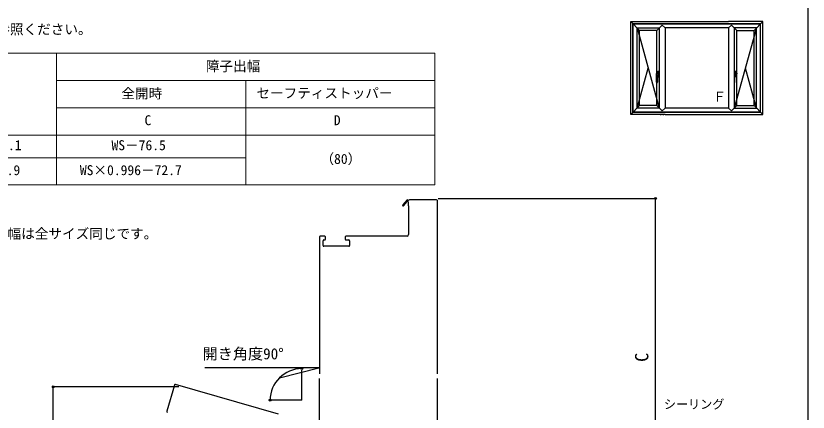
# Model space of a CAD drawing. Units: millimetres, scale not verified. Extents: x -525 to 525, y -783 to 778.
# Drawn here: x 1 to 525, y -300 to -38 of the extents above; entities that cross this region are included whole.
import ezdxf
from ezdxf.enums import TextEntityAlignment as Align

# ---------------------------------------------------------------- set-up
doc = ezdxf.new("R2010")
doc.units = ezdxf.units.MM
doc.header["$LTSCALE"] = 4
doc.linetypes.add('DOUBLE_CHAIN2', pattern=[12.8, 9, -1, 0.6, -0.6, 0.6, -1])
doc.layers.add('0-1_TABLE1', color=7, linetype='Continuous', lineweight=18)
for name, color, linetype in [('0-2_USER1', 3, 'Continuous'), ('0-5_YKK_12', 2, 'Continuous'), ('0-7_YKK_A1', 4, 'Continuous'), ('0-8_YKK_D', 6, 'Continuous'), ('0-9_YKK_ZWAK', 7, 'Continuous')]:
    doc.layers.add(name, color=color, linetype=linetype)
doc.styles.add('ＭＳ ゴシック', font='')
doc.styles.get('ＭＳ ゴシック').set_extended_font_data('MS Gothic')

msp = doc.modelspace()

# ---------------------------------------------------------------- linework, layer by layer
at = {"layer": '0-1_TABLE1'}
for p, q in [((-251.833, -62.344), (278.167, -62.344)), ((28.167, -62.344), (28.167, -149.344)), ((278.167, -62.344), (278.167, -149.344)), ((28.167, -80.344), (278.167, -80.344)), ((153.167, -80.344), (153.167, -149.344)), ((28.167, -98.344), (278.167, -98.344)), ((-251.833, -116.344), (278.167, -116.344)), ((-251.833, -131.344), (153.167, -131.344)), ((-251.833, -149.344), (278.167, -149.344))]:
    msp.add_line(p, q, dxfattribs=at)
at = {"layer": '0-5_YKK_12'}
for p, q in [((257.605, -163.059), (259.916, -160.339)), ((279.4, -159.2), (261.4, -159.2)), ((279.9, -274.199), (279.9, -159.7)), ((205.4, -183.2), (202.4, -183.2)), ((259.9, -183.2), (219.4, -183.2)), ((201.9, -183.7), (201.9, -274.199)), ((204.3, -189.4), (204.3, -186.2)), ((204.8, -185.7), (205.4, -185.7)), ((205.9, -185.2), (205.9, -183.7)), ((218.9, -183.7), (218.9, -185.2)), ((219.4, -185.7), (221.4, -185.7)), ((221.9, -186.2), (221.9, -189.4)), ((221.4, -189.9), (204.8, -189.9)), ((190.289, -291.666), (190.289, -271.666)), ((201.9, -368.698), (201.9, -277.199)), ((279.9, -392.698), (279.9, -277.199)), ((106.056, -281.586), (101.086, -298.886)), ((174.78, -300.81), (106.675, -281.244)), ((190.289, -291.666), (170.289, -291.666))]:
    msp.add_line(p, q, dxfattribs=at)
for points in [[(260.9, -159.7), (259.9, -159.123), (256.995, -162.541)], [(260.294, -160.274), (260.6, -160.451), (260.6, -163.2), (260.9, -163.2), (260.9, -182.2)]]:
    msp.add_lwpolyline(points, dxfattribs=at)
for centre, radius, start, end in [((260.078, -160.149), 0.25, 330, 229.64297), ((261.4, -159.7), 0.5, 90, 180), ((279.4, -159.7), 0.5, 0, 90), ((257.3, -162.8), 0.4, 139.64297, 319.64297), ((202.4, -183.7), 0.5, 90, 180), ((205.4, -183.7), 0.5, 0, 90), ((219.4, -183.7), 0.5, 90, 180), ((259.9, -182.2), 1, 270, 0), ((204.8, -186.2), 0.5, 90, 180), ((205.4, -185.2), 0.5, 270, 0), ((219.4, -185.2), 0.5, 180, 270), ((221.4, -186.2), 0.5, 0, 90), ((204.8, -189.4), 0.5, 180, 270), ((221.4, -189.4), 0.5, 270, 0), ((106.537, -281.724), 0.5, 73.9704, 163.9704), ((101.567, -299.024), 0.5, 163.9704, 253.9704)]:
    msp.add_arc(centre, radius, start, end, dxfattribs=at)
at = {"layer": '0-7_YKK_A1'}
for p, q in [((407.701, -41.4), (413.501, -47.2)), ((430.451, -41.4), (472.251, -41.4)), ((495.001, -41.4), (489.201, -47.2)), ((409.101, -101.3), (409.101, -42.8)), ((493.401, -43), (409.301, -43)), ((409.301, -101.1), (409.301, -43)), ((411.901, -45.6), (426.551, -98.5)), ((413.501, -45.6), (426.551, -45.6)), ((428.478, -43.672), (424.951, -47.2)), ((430.406, -45.6), (428.478, -43.672)), ((472.251, -45.6), (430.451, -45.6)), ((430.451, -45.645), (430.451, -98.455)), ((472.251, -45.645), (472.251, -98.455)), ((472.296, -45.6), (474.223, -43.672)), ((474.223, -43.672), (477.751, -47.2)), ((489.201, -45.6), (476.151, -45.6)), ((490.801, -45.6), (476.151, -98.5)), ((493.401, -101.1), (493.401, -42.8)), ((413.501, -96.9), (413.501, -47.2)), ((424.951, -47.2), (413.501, -47.2)), ((424.901, -96.9), (424.901, -47.2)), ((477.751, -75.535), (477.751, -47.2)), ((477.751, -47.2), (489.201, -47.2)), ((489.201, -96.9), (489.201, -47.2)), ((411.901, -98.5), (419.226, -72.05)), ((490.801, -98.5), (483.476, -72.05)), ((424.761, -81.5), (424.761, -75.64)), ((425.001, -75.528), (425.001, -74.35)), ((425.001, -75.125), (426.356, -75.125)), ((426.401, -75.125), (425.025, -75.125)), ((425.046, -75.125), (425.046, -74.396)), ((425.051, -74.3), (426.351, -74.3)), ((425.501, -74.346), (425.096, -74.346)), ((426.401, -76.975), (425.361, -76.975)), ((425.361, -76.999), (425.361, -81.5)), ((425.501, -77.754), (425.361, -77.754)), ((425.361, -77.8), (426.351, -77.8)), ((425.403, -75.5), (425.701, -75.5)), ((425.501, -74.352), (425.501, -74.346)), ((425.501, -74.352), (425.901, -74.352)), ((425.538, -77.201), (425.57, -77.201)), ((425.538, -77.201), (425.582, -77.277)), ((425.538, -77.52), (425.863, -77.52)), ((425.549, -77.372), (425.549, -77.389)), ((425.549, -77.389), (425.593, -77.389)), ((425.57, -77.201), (425.598, -77.248)), ((425.698, -77.513), (425.58, -77.513)), ((425.582, -77.317), (425.582, -77.277)), ((425.582, -77.317), (425.614, -77.317)), ((425.588, -77.456), (425.588, -77.46)), ((425.593, -77.385), (425.593, -77.389)), ((425.596, -74.76), (425.596, -74.84)), ((425.625, -77.201), (425.598, -77.248)), ((425.602, -77.474), (425.652, -77.474)), ((425.641, -77.371), (425.608, -77.371)), ((425.658, -77.201), (425.614, -77.277)), ((425.614, -77.317), (425.614, -77.277)), ((425.625, -77.201), (425.658, -77.201)), ((425.64, -77.442), (425.64, -77.406)), ((425.652, -77.381), (425.652, -77.474)), ((425.658, -77.201), (425.688, -77.201)), ((425.658, -77.201), (425.658, -77.317)), ((425.658, -77.317), (425.688, -77.317)), ((425.688, -77.249), (425.721, -77.201)), ((425.688, -77.201), (425.688, -77.249)), ((425.688, -77.274), (425.688, -77.317)), ((425.688, -77.274), (425.721, -77.274)), ((425.698, -77.513), (425.698, -77.376)), ((425.718, -77.335), (425.825, -77.335)), ((425.718, -77.513), (425.718, -77.335)), ((425.718, -77.513), (425.764, -77.513)), ((425.721, -77.201), (425.756, -77.201)), ((425.756, -77.201), (425.723, -77.249)), ((425.731, -77.249), (425.723, -77.249)), ((425.723, -77.277), (425.723, -77.317)), ((425.764, -77.513), (425.764, -77.373)), ((425.81, -77.373), (425.764, -77.373)), ((425.766, -77.201), (425.796, -77.201)), ((425.766, -77.201), (425.766, -77.317)), ((425.766, -77.317), (425.796, -77.317)), ((425.775, -77.428), (425.775, -77.467)), ((425.81, -77.428), (425.775, -77.428)), ((425.825, -77.467), (425.775, -77.467)), ((425.796, -77.201), (425.796, -77.249)), ((425.796, -77.249), (425.828, -77.201)), ((425.796, -77.274), (425.796, -77.317)), ((425.796, -77.274), (425.829, -77.274)), ((425.806, -74.76), (425.806, -74.84)), ((425.828, -77.201), (425.863, -77.201)), ((425.863, -77.201), (425.831, -77.249)), ((425.839, -77.249), (425.831, -77.249)), ((425.831, -77.277), (425.831, -77.317)), ((425.831, -77.317), (425.86, -77.317)), ((425.86, -77.317), (425.86, -77.27)), ((425.863, -77.52), (425.863, -77.195)), ((425.901, -74.352), (425.901, -74.346)), ((426.306, -74.346), (425.901, -74.346)), ((425.901, -77.748), (425.901, -77.754)), ((426.306, -77.754), (425.901, -77.754)), ((426.356, -75.125), (426.356, -74.396)), ((426.401, -74.35), (426.401, -77.75)), ((476.301, -74.35), (476.301, -77.75)), ((476.301, -75.125), (477.677, -75.125)), ((476.301, -76.975), (477.34, -76.975)), ((476.346, -75.125), (476.346, -74.396)), ((477.701, -75.125), (476.346, -75.125)), ((477.651, -74.3), (476.351, -74.3)), ((477.341, -77.8), (476.351, -77.8)), ((476.396, -74.346), (476.801, -74.346)), ((476.396, -77.754), (476.801, -77.754)), ((476.801, -74.352), (476.801, -74.346)), ((477.201, -74.352), (476.801, -74.352)), ((476.801, -77.748), (476.801, -77.754)), ((476.838, -77.52), (476.838, -77.195)), ((476.873, -77.201), (476.838, -77.201)), ((476.838, -77.201), (476.87, -77.249)), ((477.163, -77.52), (476.838, -77.52)), ((476.842, -77.317), (476.842, -77.27)), ((476.871, -77.317), (476.842, -77.317)), ((476.862, -77.249), (476.87, -77.249)), ((476.871, -77.277), (476.871, -77.317)), ((476.905, -77.249), (476.873, -77.201)), ((476.905, -77.274), (476.873, -77.274)), ((476.983, -77.335), (476.876, -77.335)), ((476.876, -77.467), (476.926, -77.467)), ((476.891, -77.373), (476.937, -77.373)), ((476.891, -77.428), (476.926, -77.428)), ((476.896, -74.76), (476.896, -74.84)), ((476.905, -77.201), (476.905, -77.249)), ((476.935, -77.201), (476.905, -77.201)), ((476.905, -77.274), (476.905, -77.317)), ((476.935, -77.317), (476.905, -77.317)), ((476.926, -77.428), (476.926, -77.467)), ((476.935, -77.201), (476.935, -77.317)), ((476.937, -77.513), (476.937, -77.373)), ((476.983, -77.513), (476.937, -77.513)), ((476.981, -77.201), (476.946, -77.201)), ((476.946, -77.201), (476.978, -77.249)), ((476.97, -77.249), (476.978, -77.249)), ((476.978, -77.277), (476.978, -77.317)), ((477.013, -77.249), (476.981, -77.201)), ((477.013, -77.274), (476.981, -77.274)), ((476.983, -77.513), (476.983, -77.335)), ((477.298, -75.5), (477.001, -75.5)), ((477.003, -77.513), (477.003, -77.376)), ((477.003, -77.513), (477.121, -77.513)), ((477.013, -77.201), (477.013, -77.249)), ((477.043, -77.201), (477.013, -77.201)), ((477.013, -77.274), (477.013, -77.317)), ((477.043, -77.317), (477.013, -77.317)), ((477.043, -77.201), (477.043, -77.317)), ((477.044, -77.201), (477.088, -77.277)), ((477.076, -77.201), (477.044, -77.201)), ((477.049, -77.381), (477.049, -77.474)), ((477.099, -77.474), (477.049, -77.474)), ((477.06, -77.371), (477.094, -77.371)), ((477.062, -77.442), (477.062, -77.406)), ((477.076, -77.201), (477.104, -77.248)), ((477.088, -77.317), (477.088, -77.277)), ((477.119, -77.317), (477.088, -77.317)), ((477.131, -77.201), (477.104, -77.248)), ((477.106, -74.76), (477.106, -74.84)), ((477.108, -77.385), (477.108, -77.389)), ((477.153, -77.389), (477.108, -77.389)), ((477.113, -77.456), (477.113, -77.46)), ((477.163, -77.201), (477.119, -77.277)), ((477.119, -77.317), (477.119, -77.277)), ((477.163, -77.201), (477.131, -77.201)), ((477.153, -77.372), (477.153, -77.389)), ((477.201, -74.352), (477.201, -74.346)), ((477.201, -74.346), (477.606, -74.346)), ((477.201, -77.754), (477.341, -77.754)), ((477.341, -76.999), (477.341, -81.5)), ((477.656, -75.125), (477.656, -74.396)), ((477.701, -75.528), (477.701, -74.35)), ((477.941, -81.5), (477.941, -75.64)), ((424.811, -81.55), (425.311, -81.55)), ((477.891, -81.55), (477.391, -81.55)), ((477.751, -96.9), (477.751, -81.55)), ((407.701, -102.7), (413.501, -96.9)), ((424.951, -96.9), (413.501, -96.9)), ((426.551, -98.5), (413.501, -98.5)), ((428.478, -100.428), (424.951, -96.9)), ((430.406, -98.5), (428.478, -100.428)), ((472.251, -98.5), (430.451, -98.5)), ((472.296, -98.5), (474.223, -100.428)), ((474.223, -100.428), (477.751, -96.9)), ((476.151, -98.5), (489.201, -98.5)), ((477.751, -96.9), (489.201, -96.9)), ((495.001, -102.7), (489.201, -96.9)), ((409.101, -101.3), (493.601, -101.3)), ((409.301, -101.1), (493.401, -101.1)), ((427.651, -103.2), (427.651, -102.7)), ((429.351, -103.2), (429.351, -102.7)), ((430.451, -102.7), (472.251, -102.7)), ((473.351, -103.2), (473.351, -102.7)), ((475.051, -103.2), (475.051, -102.7))]:
    msp.add_line(p, q, dxfattribs=at)
at = {"layer": '0-7_YKK_A1', "linetype": 'DOUBLE_CHAIN2'}
for p, q in [((425.278, -75.762), (425.301, -75.742)), ((425.565, -75.636), (425.477, -75.657)), ((425.656, -75.616), (425.565, -75.636)), ((477.046, -75.616), (477.136, -75.636)), ((477.136, -75.636), (477.225, -75.657)), ((477.424, -75.762), (477.4, -75.742)), ((425.361, -81.5), (424.761, -81.5)), ((477.341, -81.5), (477.941, -81.5))]:
    msp.add_line(p, q, dxfattribs=at)
at = {"layer": '0-7_YKK_A1'}
for points in [[(430.451, -102.7), (407.701, -102.7), (407.701, -41.4), (430.451, -41.4)], [(472.251, -102.7), (495.001, -102.7), (495.001, -41.4), (472.251, -41.4)], [(493.601, -101.3), (493.601, -42.8), (409.101, -42.8)], [(424.844, -75.558), (424.815, -75.57), (424.788, -75.587), (424.768, -75.611), (424.761, -75.642), (424.776, -75.689), (424.807, -75.728), (424.844, -75.762)], [(424.844, -75.558), (424.857, -75.554), (424.87, -75.55), (424.883, -75.547), (424.969, -75.533), (425.056, -75.522), (425.142, -75.514), (425.229, -75.508), (425.316, -75.503), (425.403, -75.5)], [(424.844, -75.762), (424.879, -75.785), (424.917, -75.801), (424.957, -75.813), (424.998, -75.821), (425.04, -75.824), (425.081, -75.824), (425.123, -75.821), (425.164, -75.813), (425.204, -75.801), (425.242, -75.785), (425.278, -75.762)], [(425.477, -75.657), (425.445, -75.666), (425.414, -75.677), (425.384, -75.689), (425.354, -75.704), (425.327, -75.721), (425.301, -75.742)], [(425.361, -76.975), (426.356, -76.975), (426.356, -77.704)], [(425.901, -77.748), (425.501, -77.748), (425.501, -77.754)], [(425.863, -77.195), (425.538, -77.195), (425.538, -77.52)], [(426.101, -75.586), (425.989, -75.583), (425.877, -75.588), (425.766, -75.599), (425.655, -75.616)], [(425.723, -77.317), (425.752, -77.317), (425.752, -77.27)], [(426.148, -76.463), (426.17, -76.325), (426.184, -76.185), (426.188, -76.045), (426.184, -75.905), (426.171, -75.765), (426.149, -75.627)], [(477.34, -76.975), (476.346, -76.975), (476.346, -77.704)], [(476.553, -76.463), (476.531, -76.325), (476.518, -76.185), (476.513, -76.045), (476.517, -75.905), (476.53, -75.765), (476.552, -75.627)], [(476.601, -75.586), (476.713, -75.583), (476.824, -75.588), (476.936, -75.599), (477.046, -75.616)], [(476.801, -77.748), (477.201, -77.748), (477.201, -77.754)], [(476.838, -77.195), (477.163, -77.195), (477.163, -77.52)], [(476.978, -77.317), (476.949, -77.317), (476.949, -77.27)], [(477.225, -75.657), (477.256, -75.666), (477.287, -75.677), (477.318, -75.689), (477.347, -75.704), (477.375, -75.721), (477.4, -75.742)], [(477.858, -75.558), (477.845, -75.554), (477.831, -75.55), (477.818, -75.547), (477.732, -75.533), (477.646, -75.522), (477.559, -75.514), (477.472, -75.508), (477.385, -75.503), (477.298, -75.5)], [(477.858, -75.762), (477.822, -75.785), (477.784, -75.801), (477.744, -75.813), (477.703, -75.821), (477.662, -75.824), (477.62, -75.824), (477.578, -75.821), (477.537, -75.813), (477.497, -75.801), (477.459, -75.785), (477.424, -75.762)], [(477.858, -75.558), (477.886, -75.57), (477.913, -75.587), (477.934, -75.611), (477.941, -75.642), (477.926, -75.689), (477.894, -75.728), (477.858, -75.762)]]:
    msp.add_lwpolyline(points, dxfattribs=at)
for points in [[(426.551, -98.5), (411.901, -98.5), (411.901, -45.6), (426.551, -45.6)], [(476.151, -98.5), (490.801, -98.5), (490.801, -45.6), (476.151, -45.6)]]:
    msp.add_lwpolyline(points, close=True, dxfattribs=at)
for centre in [(425.701, -74.8), (477.001, -74.8)]:
    msp.add_circle(centre, 0.22, dxfattribs=at)
for centre, radius, start, end in [((425.051, -74.35), 0.05, 90, 180), ((425.096, -74.396), 0.05, 90, 180), ((425.761, -76.999), 0.4, 92.28699, 180), ((425.615, -77.46), 0.0713, 153.38654, 215.68533), ((425.584, -77.372), 0.0356, 105.46601, 180), ((425.586, -77.446), 0.0392, 97.60411, 153.38654), ((425.58, -77.485), 0.0285, 215.68533, 270), ((425.624, -77.513), 0.183, 76.17284, 105.46601), ((425.611, -77.634), 0.229, 82.84733, 97.60411), ((425.602, -77.456), 0.0143, 100.87572, 180), ((425.602, -77.46), 0.0143, 180, 270), ((425.608, -77.385), 0.0143, 90, 180), ((425.701, -74.8), 0.113, 21.03947, 158.96053), ((425.701, -74.8), 0.113, 201.03947, 338.96053), ((425.62, -77.549), 0.109, 79.61114, 100.87572), ((425.641, -77.381), 0.0107, 0, 90), ((425.658, -77.376), 0.041, 0, 76.17284), ((425.701, -78.025), 2.525, 79.35071, 90), ((425.721, -77.277), 0.0023, 0, 90), ((425.731, -77.27), 0.0209, 0, 90), ((425.701, -74.075), 2.525, 270.80494, 280.64929), ((425.81, -77.385), 0.0125, 4.00063, 90), ((425.81, -77.415), 0.0125, 270, 356.44449), ((425.581, -77.401), 0.242, 356.44449, 4.00063), ((425.825, -77.374), 0.0392, 6.24013, 90), ((425.825, -77.428), 0.0392, 270, 353.75987), ((425.829, -77.277), 0.0023, 0, 90), ((425.839, -77.27), 0.0209, 0, 90), ((425.581, -77.401), 0.285, 353.75987, 6.24013), ((426.158, -75.593), 0.05, 10.64929, 79.35071), ((426.158, -76.507), 0.05, 280.64929, 349.35071), ((423.726, -76.05), 2.525, 349.35071, 10.64929), ((426.306, -74.396), 0.05, 0, 90), ((426.306, -77.704), 0.05, 270, 0), ((426.351, -74.35), 0.05, 0, 90), ((426.351, -77.75), 0.05, 270, 0), ((476.351, -74.35), 0.05, 90, 180), ((476.351, -77.75), 0.05, 180, 270), ((476.396, -74.396), 0.05, 90, 180), ((476.396, -77.704), 0.05, 180, 270), ((478.976, -76.05), 2.525, 169.35071, 190.64929), ((476.543, -75.593), 0.05, 100.64929, 169.35071), ((476.543, -76.507), 0.05, 190.64929, 259.35071), ((477.001, -78.025), 2.525, 90, 100.64929), ((477.001, -74.075), 2.525, 259.35071, 269.19506), ((477.121, -77.401), 0.285, 173.75987, 186.24013), ((476.876, -77.374), 0.0392, 90, 173.75987), ((476.876, -77.428), 0.0392, 186.24013, 270), ((476.862, -77.27), 0.0209, 90, 180), ((476.873, -77.277), 0.0023, 90, 180), ((476.891, -77.385), 0.0125, 90, 175.99937), ((477.121, -77.401), 0.242, 175.99937, 183.55551), ((476.891, -77.415), 0.0125, 183.55551, 270), ((477.001, -74.8), 0.113, 21.03947, 158.96053), ((477.001, -74.8), 0.113, 201.03947, 338.96053), ((476.97, -77.27), 0.0209, 90, 180), ((476.941, -76.999), 0.4, 0, 87.71301), ((476.981, -77.277), 0.0023, 90, 180), ((477.044, -77.376), 0.041, 103.82716, 180), ((477.078, -77.513), 0.183, 74.53399, 103.82716), ((477.06, -77.381), 0.0107, 90, 180), ((477.09, -77.634), 0.229, 82.39589, 97.15267), ((477.081, -77.549), 0.109, 79.12428, 100.38886), ((477.094, -77.385), 0.0143, 0, 90), ((477.099, -77.46), 0.0143, 270, 0), ((477.099, -77.456), 0.0143, 0, 79.12428), ((477.115, -77.446), 0.0392, 26.61346, 82.39589), ((477.121, -77.485), 0.0285, 270, 324.31467), ((477.117, -77.372), 0.0356, 0, 74.53399), ((477.087, -77.46), 0.0713, 324.31467, 26.61346), ((477.606, -74.396), 0.05, 0, 90), ((477.651, -74.35), 0.05, 0, 90), ((424.811, -81.5), 0.05, 180, 270), ((425.311, -81.5), 0.05, 270, 0), ((477.391, -81.5), 0.05, 180, 270), ((477.891, -81.5), 0.05, 270, 0)]:
    msp.add_arc(centre, radius, start, end, dxfattribs=at)
at = {"layer": '0-7_YKK_A1', "linetype": 'DOUBLE_CHAIN2'}
for centre, radius, start, end in [((425.709, -75.705), 0.895, 272.28699, 297.47623), ((426.1, -75.636), 0.05, 9.77824, 89.41478), ((426.099, -76.455), 0.05, 297.47623, 350.64954), ((476.602, -75.636), 0.05, 90.58522, 170.22176), ((476.602, -76.455), 0.05, 189.35046, 242.52377), ((476.992, -75.705), 0.895, 242.52377, 267.71301)]:
    msp.add_arc(centre, radius, start, end, dxfattribs=at)
at = {"layer": '0-8_YKK_D'}
for p, q in [((280.5, -158.2), (425, -158.2)), ((424, -362.7), (424, -158.2)), ((190.289, -270.666), (190.289, -269.719)), ((109.069, -282.7), (25, -282.7)), ((26, -362.7), (26, -282.7)), ((169.289, -291.666), (168.342, -291.666))]:
    msp.add_line(p, q, dxfattribs=at)
msp.add_lwpolyline([(175.477, -276.854), (201.532, -270.161), (126.066, -270.161)], dxfattribs=at)
for centre in [(424, -158.2), (190.289, -270.719), (26, -282.7), (169.342, -291.666)]:
    msp.add_circle(centre, 0.637, dxfattribs=at)
msp.add_arc((190.289, -291.666), 20.947, 90, 180, dxfattribs=at)
at = {"layer": '0-9_YKK_ZWAK'}
msp.add_lwpolyline([(-525, -782.7), (525, -782.7), (525, 747.3)], dxfattribs=at)

# ---------------------------------------------------------------- texts
at = {"layer": '0-1_TABLE1', "style": 'ＭＳ ゴシック'}
for s, p in [('障子出幅', (126.807, -76.125)), ('全開時', (71.006, -94.125)), ('セーフティストッパー', (160.236, -93.895)), ('C', (86.295, -111.844)), ('D', (211.398, -111.844)), ('WS－230.1', (-35.418, -128.344)), ('WS－76.5', (64.46, -128.344)), ('（80）', (202.602, -137.395)), ('WS－229.9', (-36.287, -144.844)), ('WS×0.996－72.7', (43.571, -144.844))]:
    msp.add_text(s, height=6.598, dxfattribs=at).set_placement(p, align=Align.BOTTOM_LEFT)
at = {"layer": '0-2_USER1', "style": 'ＭＳ ゴシック'}
for s, p in [('・内装および額縁が干渉しないように納まり寸法をご参照ください。', (-227.673, -51.748)), ('※セーフティストッパー作動時の障子出幅は全サイズ同じです。', (-166.227, -186.797))]:
    msp.add_text(s, height=6.598, dxfattribs=at).set_placement(p, align=Align.BOTTOM_LEFT)
at = {"layer": '0-7_YKK_A1', "style": 'ＭＳ ゴシック'}
msp.add_text('Ｆ', height=6.598, dxfattribs=at).set_placement((461.975, -96.222), align=Align.BOTTOM_LEFT)
at = {"layer": '0-8_YKK_D', "style": 'ＭＳ ゴシック'}
for s, height, p in [('開き角度90°', 7.331, (124.703, -266.798)), ('シーリング', 5.865, (429.637, -299.026))]:
    msp.add_text(s, height=height, dxfattribs=at).set_placement(p, align=Align.BOTTOM_LEFT)
msp.add_text('C', height=8.798, rotation=90, dxfattribs=at).set_placement((422, -266.28), align=Align.BOTTOM_LEFT)

doc.saveas('drawing.dxf')
